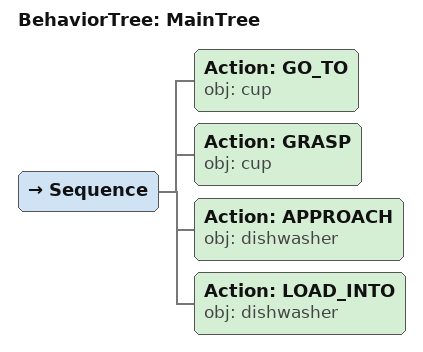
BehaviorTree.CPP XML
<root main_tree_to_execute="MainTree">
  <BehaviorTree ID="MainTree">
    <Sequence>
      <!-- Go to cup -->
      <Action ID="GO_TO" obj="cup" />
      <!-- Grasp cup -->
      <Action ID="GRASP" obj="cup" />
      <!-- Approach dishwasher -->
      <Action ID="APPROACH" obj="dishwasher" />
      <!-- Load into dishwasher -->
      <Action ID="LOAD_INTO" obj="dishwasher" />
    </Sequence>
  </BehaviorTree>
</root>
